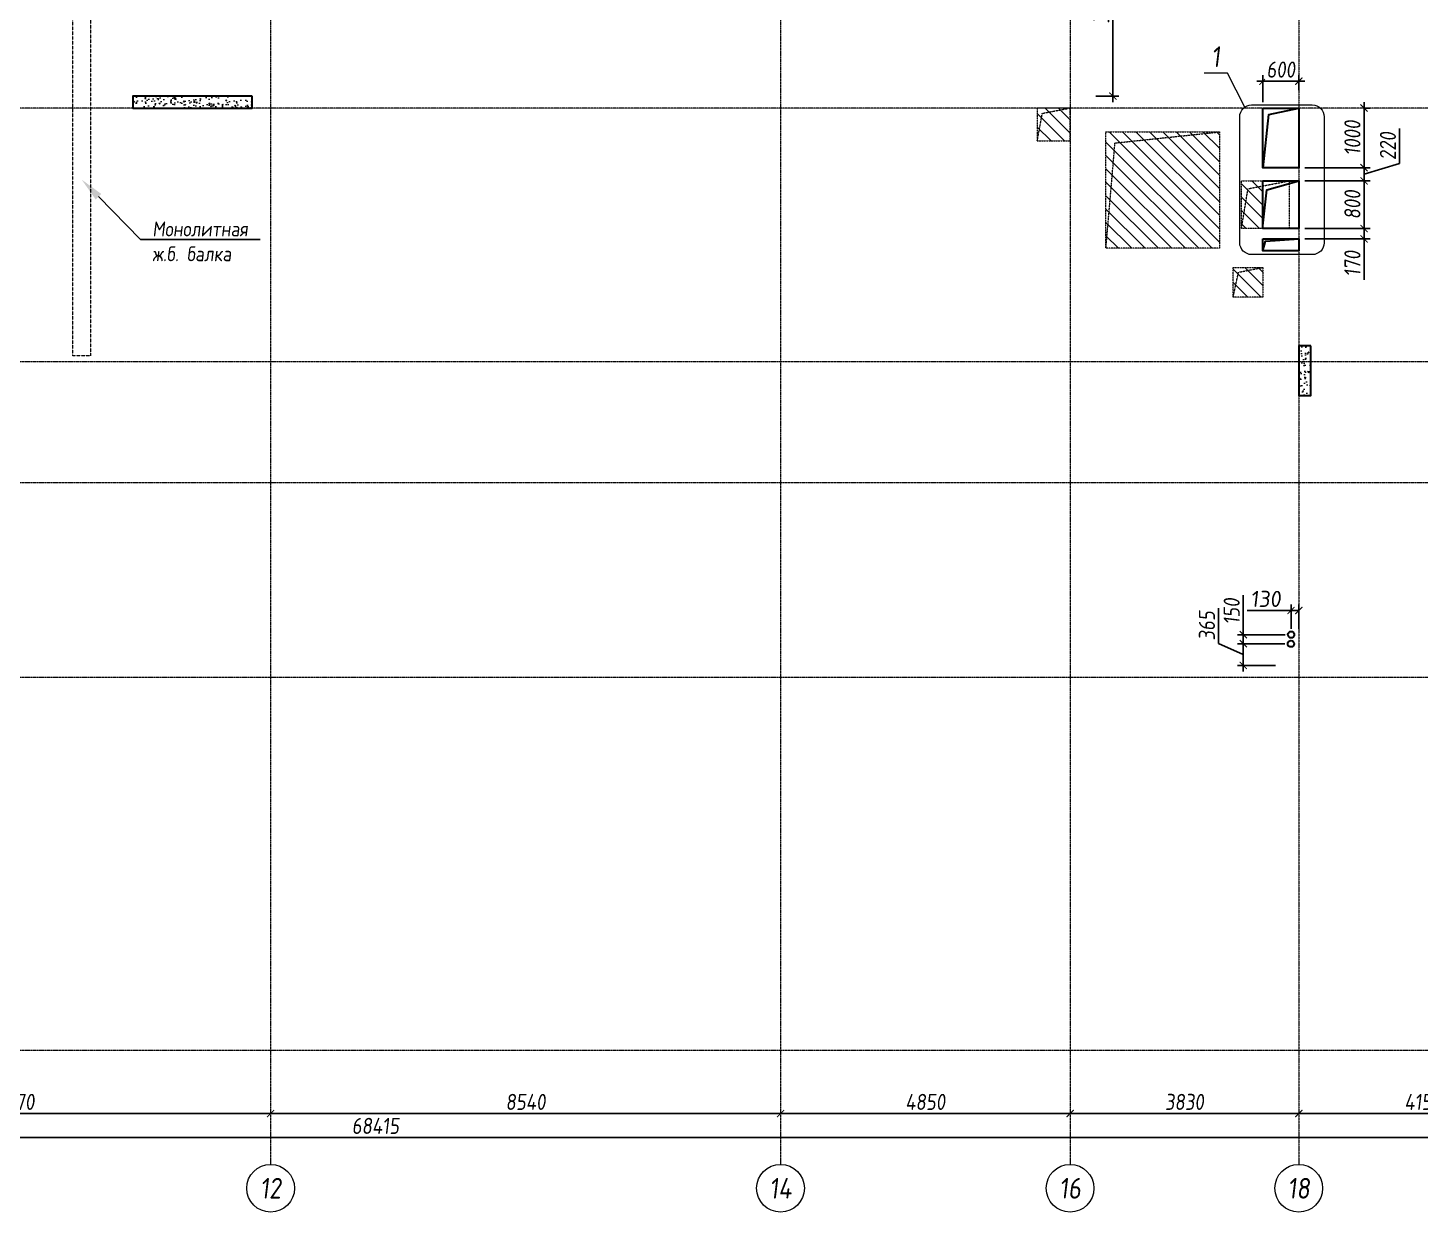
# Model space of a CAD drawing. Header units: millimetres. Extents: x -233751 to 529254, y -907864 to 285890.
# Drawn here: x 359633 to 382953, y 52494 to 72340 of the extents above; entities that cross this region are included whole.
import ezdxf
from ezdxf import colors
from ezdxf.entities.mleader import LeaderData, LeaderLine
from ezdxf.enums import TextEntityAlignment as Align
from ezdxf.math import Vec2, Vec3

# ---------------------------------------------------------------- set-up
doc = ezdxf.new("R2010")
doc.units = ezdxf.units.MM
doc.linetypes.add('ADSK_Штриховая_ш2 п1', pattern=[3, 2, -1])
doc.linetypes.add('осевая', pattern=[2, 1.25, -0.25, 0.25, -0.25])
doc.layers.get('0').update_dxf_attribs({"lineweight": 30})
doc.layers.get('Defpoints').update_dxf_attribs({"lineweight": 0})
doc.layers.add('АР_Закладка сущ.проема', color=7, linetype='Continuous', lineweight=30, true_color=0xc70000)
for name, color, linetype, lineweight in [('АР_Перегородки газоблок_Штрих', 165, 'Continuous', 5), ('КР_БалкиЖБ', 7, 'ADSK_Штриховая_ш2 п1', 5), ('КР_Новые отверстия', 5, 'Continuous', 30), ('КР_Оси', 7, 'Continuous', 5), ('КР_Основная', 7, 'Continuous', 30), ('КР_Размеры отверстия', 7, 'Continuous', 5), ('КР_Сущ отверстия', 6, 'Continuous', 15), ('КР_Тонкая', 250, 'Continuous', 0)]:
    doc.layers.add(name, color=color, linetype=linetype, lineweight=lineweight)
doc.styles.add('ISOCPEUR', font='isocpeur.ttf', dxfattribs={"width": 0.85, "oblique": 7})
doc.dimstyles.new('R_100', dxfattribs={"dimtxt": 270, "dimasz": 120, "dimexe": 100, "dimexo": 100, "dimgap": 60, "dimtad": 1, "dimdec": 0, "dimrnd": 5, "dimzin": 0, "dimdsep": 46, "dimtxsty": 'ISOCPEUR', "dimblk": 'ARCHTICK', "dimcen": 0, "dimdle": 100, "dimclrd": 256, "dimclre": 256, "dimclrt": 256, "dimadec": 0, "dimazin": 0, "dimtfac": 2, "dimtdec": 0, "dimtmove": 0, "dimatfit": 3, "dimfxl": 1, "dimtvp": 3, "dimtfill": 1, "dimtolj": 1, "dimtzin": 0, "dimarcsym": 0})
pattern_1 = [(50, (4e-07, 3e-08), (215.178055, -18.82564), [22.5, -247.5]), (355, (4e-07, 3e-08), (-41.6254, 225.65764), [18, -198]), (100.451444, (17.93, -1.57), (173.55265, 206.832), [19.12206, -210.34263]), (46.1842, (4e-07, 60), (320.1724, -49.65578), [33.75, -371.25]), (96.63564, (26.68, 55.86), (280.39858, 292.23558), [28.6831, -315.51413]), (351.18416, (4e-07, 60), (280.39858, 292.23558), [27, -297]), (21, (30, 45), (179.072116, -120.78567), [22.5, -247.5]), (326, (30, 45), (72.9946, 217.54501), [18, -198]), (71.451445, (44.92, 34.93), (252.06671, 96.75935), [19.12206, -210.34263]), (37.5, (4e-07, 3e-08), (3.647957, 99.868156), [0, -195.6, 0, -201, 0, -198.75]), (7.5, (4e-07, 3e-08), (78.92086, 118.323514), [0, -114.6, 0, -191.1, 0, -75.75]), (327.5, (-66.9, 3e-08), (160.146731, -6.766462), [0, -75, 0, -234, 0, -310.5]), (317.5, (-96.9, 3e-08), (174.95585, 30.031495), [0, -97.5, 0, -155.4, 0, -220.5])]

# ---------------------------------------------------------------- blocks, each defined once
blk = doc.blocks.new('*U2232')
at = {"color": 0, "linetype": 'ByBlock', "lineweight": -2, "ltscale": 10}
blk.add_line((0, 0), (-74924, 0), dxfattribs=at)
blk = doc.blocks.new('*U1875')
at = {"color": 0, "linetype": 'ByBlock', "lineweight": -2, "ltscale": 10}
blk.add_line((0, 0), (-74924, 0), dxfattribs=at)
blk = doc.blocks.new('*U1876')
at = {"color": 0, "linetype": 'ByBlock', "lineweight": -2, "ltscale": 10}
blk.add_line((0, 0), (-74924, 0), dxfattribs=at)
blk = doc.blocks.new('*U1877')
at = {"color": 0, "linetype": 'ByBlock', "lineweight": -2, "ltscale": 10}
blk.add_line((0, 0), (-74924, 0), dxfattribs=at)
blk = doc.blocks.new('*U1884')
at = {"color": 0, "linetype": 'ByBlock', "lineweight": -2, "ltscale": 10}
blk.add_line((0, 0), (-74924, 0), dxfattribs=at)
blk = doc.blocks.new('*U1891')
at = {"color": 0, "linetype": 'ByBlock', "lineweight": -2, "ltscale": 10}
blk.add_line((0, 0), (0, -34307), dxfattribs=at)
at = {"color": 0, "linetype": 'Continuous', "lineweight": -2}
blk.add_line((0, -34307), (0, -34407), dxfattribs=at)
blk.add_circle((0, -34807), 400, dxfattribs=at)
at = {"color": 0, "linetype": 'Continuous', "lineweight": -2, "style": 'ISOCPEUR', "oblique": 7, "width": 0.856383}
blk.add_text('12', height=347.4, dxfattribs=at).set_placement((0, -34807), align=Align.MIDDLE_CENTER)
blk = doc.blocks.new('*U1892')
at = {"color": 0, "linetype": 'ByBlock', "lineweight": -2, "ltscale": 10}
blk.add_line((0, 0), (0, -34307), dxfattribs=at)
at = {"color": 0, "linetype": 'Continuous', "lineweight": -2}
blk.add_line((0, -34307), (0, -34407), dxfattribs=at)
blk.add_circle((0, -34807), 400, dxfattribs=at)
at = {"color": 0, "linetype": 'Continuous', "lineweight": -2, "style": 'ISOCPEUR', "oblique": 7, "width": 0.856383}
blk.add_text('14', height=347.4, dxfattribs=at).set_placement((0, -34807), align=Align.MIDDLE_CENTER)
blk = doc.blocks.new('*U1893')
at = {"color": 0, "linetype": 'ByBlock', "lineweight": -2, "ltscale": 10}
blk.add_line((0, 0), (0, -34307), dxfattribs=at)
at = {"color": 0, "linetype": 'Continuous', "lineweight": -2}
blk.add_line((0, -34307), (0, -34407), dxfattribs=at)
blk.add_circle((0, -34807), 400, dxfattribs=at)
at = {"color": 0, "linetype": 'Continuous', "lineweight": -2, "style": 'ISOCPEUR', "oblique": 7, "width": 0.856383}
blk.add_text('16', height=347.4, dxfattribs=at).set_placement((0, -34807), align=Align.MIDDLE_CENTER)
blk = doc.blocks.new('*U1894')
at = {"color": 0, "linetype": 'ByBlock', "lineweight": -2, "ltscale": 10}
blk.add_line((0, 0), (0, -34307), dxfattribs=at)
at = {"color": 0, "linetype": 'Continuous', "lineweight": -2}
blk.add_line((0, -34307), (0, -34407), dxfattribs=at)
blk.add_circle((0, -34807), 400, dxfattribs=at)
at = {"color": 0, "linetype": 'Continuous', "lineweight": -2, "style": 'ISOCPEUR', "oblique": 7, "width": 0.856383}
blk.add_text('18', height=347.4, dxfattribs=at).set_placement((0, -34807), align=Align.MIDDLE_CENTER)
blk = doc.blocks.new('_ArchTick')
at = {"color": 0, "linetype": 'ByBlock', "const_width": 0.15}
blk.add_lwpolyline([(-0.5, -0.5), (0.5, 0.5)], dxfattribs=at)
blk = doc.blocks.new('*D20')
at = {"layer": 'Defpoints', "color": 0, "transparency": 16777216}
for p in [(329555, 53745), (397970, 53745), (397970, 53745)]:
    blk.add_point(p, dxfattribs=at)
at = {"layer": 'КР_Оси', "lineweight": -2, "transparency": 16777216}
blk.add_line((329455, 53745), (398070, 53745), dxfattribs=at)
at = {"layer": 'КР_Оси', "lineweight": -2, "transparency": 16777216, "xscale": 120, "yscale": 120, "zscale": 120, "rotation": 180}
blk.add_blockref('_ArchTick', (329555, 53745), dxfattribs=at)
at = {"layer": 'КР_Оси', "lineweight": -2, "transparency": 16777216, "xscale": 120, "yscale": 120, "zscale": 120}
blk.add_blockref('_ArchTick', (397970, 53745), dxfattribs=at)
at = {"layer": 'КР_Оси', "transparency": 16777216, "insert": (365456, 53940), "char_height": 270, "attachment_point": 5, "style": 'ISOCPEUR', "bg_fill": 3, "box_fill_scale": 1.1, "bg_fill_color": 256, "bg_fill_true_color": 13158600, "bg_fill_transparency": 0}
blk.add_mtext('\\A1;68415', dxfattribs=at)
blk = doc.blocks.new('*D23')
at = {"layer": 'Defpoints', "color": 0, "transparency": 16777216}
for p in [(380920, 54147), (380920, 54147), (385070, 54147)]:
    blk.add_point(p, dxfattribs=at)
at = {"layer": 'КР_Оси', "lineweight": -2, "transparency": 16777216}
blk.add_line((385170, 54147), (380820, 54147), dxfattribs=at)
at = {"layer": 'КР_Оси', "lineweight": -2, "transparency": 16777216, "xscale": 120, "yscale": 120, "zscale": 120, "rotation": 180}
blk.add_blockref('_ArchTick', (380920, 54147), dxfattribs=at)
at = {"layer": 'КР_Оси', "lineweight": -2, "transparency": 16777216, "xscale": 120, "yscale": 120, "zscale": 120}
blk.add_blockref('_ArchTick', (385070, 54147), dxfattribs=at)
at = {"layer": 'КР_Оси', "transparency": 16777216, "insert": (382995, 54342), "char_height": 270, "attachment_point": 5, "style": 'ISOCPEUR', "bg_fill": 3, "box_fill_scale": 1.1, "bg_fill_color": 256, "bg_fill_true_color": 13158600, "bg_fill_transparency": 0}
blk.add_mtext('\\A1;4150', dxfattribs=at)
blk = doc.blocks.new('*D24')
at = {"layer": 'Defpoints', "color": 0, "transparency": 16777216}
for p in [(377090, 54147), (377090, 54147), (380920, 54147)]:
    blk.add_point(p, dxfattribs=at)
at = {"layer": 'КР_Оси', "lineweight": -2, "transparency": 16777216}
blk.add_line((381020, 54147), (376990, 54147), dxfattribs=at)
at = {"layer": 'КР_Оси', "lineweight": -2, "transparency": 16777216, "xscale": 120, "yscale": 120, "zscale": 120, "rotation": 180}
blk.add_blockref('_ArchTick', (377090, 54147), dxfattribs=at)
at = {"layer": 'КР_Оси', "lineweight": -2, "transparency": 16777216, "xscale": 120, "yscale": 120, "zscale": 120}
blk.add_blockref('_ArchTick', (380920, 54147), dxfattribs=at)
at = {"layer": 'КР_Оси', "transparency": 16777216, "insert": (379005, 54342), "char_height": 270, "attachment_point": 5, "style": 'ISOCPEUR', "bg_fill": 3, "box_fill_scale": 1.1, "bg_fill_color": 256, "bg_fill_true_color": 13158600, "bg_fill_transparency": 0}
blk.add_mtext('\\A1;3830', dxfattribs=at)
blk = doc.blocks.new('*D25')
at = {"layer": 'Defpoints', "color": 0, "transparency": 16777216}
for p in [(372240, 54147), (372240, 54147), (377090, 54147)]:
    blk.add_point(p, dxfattribs=at)
at = {"layer": 'КР_Оси', "lineweight": -2, "transparency": 16777216}
blk.add_line((377190, 54147), (372140, 54147), dxfattribs=at)
at = {"layer": 'КР_Оси', "lineweight": -2, "transparency": 16777216, "xscale": 120, "yscale": 120, "zscale": 120, "rotation": 180}
blk.add_blockref('_ArchTick', (372240, 54147), dxfattribs=at)
at = {"layer": 'КР_Оси', "lineweight": -2, "transparency": 16777216, "xscale": 120, "yscale": 120, "zscale": 120}
blk.add_blockref('_ArchTick', (377090, 54147), dxfattribs=at)
at = {"layer": 'КР_Оси', "transparency": 16777216, "insert": (374665, 54342), "char_height": 270, "attachment_point": 5, "style": 'ISOCPEUR', "bg_fill": 3, "box_fill_scale": 1.1, "bg_fill_color": 256, "bg_fill_true_color": 13158600, "bg_fill_transparency": 0}
blk.add_mtext('\\A1;4850', dxfattribs=at)
blk = doc.blocks.new('*D26')
at = {"layer": 'Defpoints', "color": 0, "transparency": 16777216}
for p in [(363700, 54147), (363700, 54147), (372240, 54147)]:
    blk.add_point(p, dxfattribs=at)
at = {"layer": 'КР_Оси', "lineweight": -2, "transparency": 16777216}
blk.add_line((372340, 54147), (363600, 54147), dxfattribs=at)
at = {"layer": 'КР_Оси', "lineweight": -2, "transparency": 16777216, "xscale": 120, "yscale": 120, "zscale": 120, "rotation": 180}
blk.add_blockref('_ArchTick', (363700, 54147), dxfattribs=at)
at = {"layer": 'КР_Оси', "lineweight": -2, "transparency": 16777216, "xscale": 120, "yscale": 120, "zscale": 120}
blk.add_blockref('_ArchTick', (372240, 54147), dxfattribs=at)
at = {"layer": 'КР_Оси', "transparency": 16777216, "insert": (367970, 54342), "char_height": 270, "attachment_point": 5, "style": 'ISOCPEUR', "bg_fill": 3, "box_fill_scale": 1.1, "bg_fill_color": 256, "bg_fill_true_color": 13158600, "bg_fill_transparency": 0}
blk.add_mtext('\\A1;8540', dxfattribs=at)
blk = doc.blocks.new('*D27')
at = {"layer": 'Defpoints', "color": 0, "transparency": 16777216}
for p in [(355130, 54147), (355130, 54147), (363700, 54147)]:
    blk.add_point(p, dxfattribs=at)
at = {"layer": 'КР_Оси', "lineweight": -2, "transparency": 16777216}
blk.add_line((363800, 54147), (355030, 54147), dxfattribs=at)
at = {"layer": 'КР_Оси', "lineweight": -2, "transparency": 16777216, "xscale": 120, "yscale": 120, "zscale": 120, "rotation": 180}
blk.add_blockref('_ArchTick', (355130, 54147), dxfattribs=at)
at = {"layer": 'КР_Оси', "lineweight": -2, "transparency": 16777216, "xscale": 120, "yscale": 120, "zscale": 120}
blk.add_blockref('_ArchTick', (363700, 54147), dxfattribs=at)
at = {"layer": 'КР_Оси', "transparency": 16777216, "insert": (359415, 54342), "char_height": 270, "attachment_point": 5, "style": 'ISOCPEUR', "bg_fill": 3, "box_fill_scale": 1.1, "bg_fill_color": 256, "bg_fill_true_color": 13158600, "bg_fill_transparency": 0}
blk.add_mtext('\\A1;8570', dxfattribs=at)
blk = doc.blocks.new('*D33')
at = {"layer": 'Defpoints', "color": 0, "transparency": 16777216}
for p in [(380920, 69776), (380920, 68976), (382013, 68976)]:
    blk.add_point(p, dxfattribs=at)
at = {"layer": 'КР_Размеры отверстия', "lineweight": -2, "transparency": 16777216}
for p, q in [((381020, 69776), (382113, 69776)), ((382013, 69876), (382013, 68876)), ((381020, 68976), (382113, 68976))]:
    blk.add_line(p, q, dxfattribs=at)
at = {"layer": 'КР_Размеры отверстия', "lineweight": -2, "transparency": 16777216, "xscale": 120, "yscale": 120, "zscale": 120}
for p, rotation in [((382013, 69776), 90), ((382013, 68976), 270)]:
    blk.add_blockref('_ArchTick', p, dxfattribs=dict(at, rotation=rotation))
at = {"layer": 'КР_Размеры отверстия', "transparency": 16777216, "insert": (381818, 69376), "char_height": 270, "attachment_point": 5, "rotation": 90, "style": 'ISOCPEUR', "bg_fill": 3, "box_fill_scale": 1.1, "bg_fill_color": 256, "bg_fill_true_color": 13158600, "bg_fill_transparency": 0}
blk.add_mtext('\\A1;800', dxfattribs=at)
blk = doc.blocks.new('*D34')
at = {"layer": 'Defpoints', "color": 0, "transparency": 16777216}
for p in [(380920, 69996), (382013, 69996), (380920, 69776)]:
    blk.add_point(p, dxfattribs=at)
at = {"layer": 'КР_Размеры отверстия', "lineweight": -2, "transparency": 16777216}
for p, q in [((382608, 70064), (382608, 70653)), ((381020, 69996), (382113, 69996)), ((382013, 69676), (382013, 70096)), ((382013, 69886), (382608, 70064)), ((381020, 69776), (382113, 69776))]:
    blk.add_line(p, q, dxfattribs=at)
at = {"layer": 'КР_Размеры отверстия', "lineweight": -2, "transparency": 16777216, "xscale": 120, "yscale": 120, "zscale": 120}
for p, rotation in [((382013, 69996), 90), ((382013, 69776), 270)]:
    blk.add_blockref('_ArchTick', p, dxfattribs=dict(at, rotation=rotation))
at = {"layer": 'КР_Размеры отверстия', "transparency": 16777216, "insert": (382413, 70359), "char_height": 270, "attachment_point": 5, "rotation": 90, "style": 'ISOCPEUR', "bg_fill": 3, "box_fill_scale": 1.1, "bg_fill_color": 256, "bg_fill_true_color": 13158600, "bg_fill_transparency": 0}
blk.add_mtext('\\A1;220', dxfattribs=at)
blk = doc.blocks.new('*D35')
at = {"layer": 'Defpoints', "color": 0, "transparency": 16777216}
for p in [(381928, 70996), (382013, 70996), (380920, 69996)]:
    blk.add_point(p, dxfattribs=at)
at = {"layer": 'КР_Размеры отверстия', "lineweight": -2, "transparency": 16777216}
for p, q in [((382013, 69896), (382013, 71096)), ((382028, 70996), (382113, 70996)), ((381020, 69996), (382113, 69996))]:
    blk.add_line(p, q, dxfattribs=at)
at = {"layer": 'КР_Размеры отверстия', "lineweight": -2, "transparency": 16777216, "xscale": 120, "yscale": 120, "zscale": 120}
for p, rotation in [((382013, 70996), 90), ((382013, 69996), 270)]:
    blk.add_blockref('_ArchTick', p, dxfattribs=dict(at, rotation=rotation))
at = {"layer": 'КР_Размеры отверстия', "transparency": 16777216, "insert": (381818, 70496), "char_height": 270, "attachment_point": 5, "rotation": 90, "style": 'ISOCPEUR', "bg_fill": 3, "box_fill_scale": 1.1, "bg_fill_color": 256, "bg_fill_true_color": 13158600, "bg_fill_transparency": 0}
blk.add_mtext('\\A1;1000', dxfattribs=at)
blk = doc.blocks.new('*D36')
at = {"layer": 'Defpoints', "color": 0, "transparency": 16777216}
for p in [(380920, 68976), (380920, 68803), (382013, 68803)]:
    blk.add_point(p, dxfattribs=at)
at = {"layer": 'КР_Размеры отверстия', "lineweight": -2, "transparency": 16777216}
for p, q in [((382013, 69076), (382013, 68803)), ((381020, 68976), (382113, 68976)), ((381020, 68803), (382113, 68803)), ((382013, 68803), (382013, 68117))]:
    blk.add_line(p, q, dxfattribs=at)
at = {"layer": 'КР_Размеры отверстия', "lineweight": -2, "transparency": 16777216, "xscale": 120, "yscale": 120, "zscale": 120}
for p, rotation in [((382013, 68976), 90), ((382013, 68803), 270)]:
    blk.add_blockref('_ArchTick', p, dxfattribs=dict(at, rotation=rotation))
at = {"layer": 'КР_Размеры отверстия', "transparency": 16777216, "insert": (381818, 68389), "char_height": 270, "attachment_point": 5, "rotation": 90, "style": 'ISOCPEUR', "bg_fill": 3, "box_fill_scale": 1.1, "bg_fill_color": 256, "bg_fill_true_color": 13158600, "bg_fill_transparency": 0}
blk.add_mtext('\\A1;170', dxfattribs=at)
blk = doc.blocks.new('*D157')
at = {"layer": 'Defpoints', "color": 0, "transparency": 16777216}
for p in [(380790, 62171), (379991, 62020), (380789, 62020)]:
    blk.add_point(p, dxfattribs=at)
at = {"layer": 'КР_Размеры отверстия', "lineweight": -2, "transparency": 16777216}
for p, q in [((379991, 62171), (379991, 62835)), ((379991, 62020), (379991, 62271)), ((380690, 62171), (379891, 62171)), ((380689, 62020), (379891, 62020))]:
    blk.add_line(p, q, dxfattribs=at)
at = {"layer": 'КР_Размеры отверстия', "lineweight": -2, "transparency": 16777216, "xscale": 120, "yscale": 120, "zscale": 120}
for p, rotation in [((379991, 62171), 90), ((379991, 62020), 270)]:
    blk.add_blockref('_ArchTick', p, dxfattribs=dict(at, rotation=rotation))
at = {"layer": 'КР_Размеры отверстия', "transparency": 16777216, "insert": (379796, 62563), "char_height": 270, "attachment_point": 5, "rotation": 90, "style": 'ISOCPEUR', "bg_fill": 3, "box_fill_scale": 1.1, "bg_fill_color": 256, "bg_fill_true_color": 13158600, "bg_fill_transparency": 0}
blk.add_mtext('\\A1;150', dxfattribs=at)
blk = doc.blocks.new('*D158')
at = {"layer": 'Defpoints', "color": 0, "transparency": 16777216}
for p in [(380789, 62020), (379991, 61656), (380629, 61656)]:
    blk.add_point(p, dxfattribs=at)
at = {"layer": 'КР_Размеры отверстия', "lineweight": -2, "transparency": 16777216}
for p, q in [((379576, 62026), (379576, 62615)), ((379991, 62120), (379991, 61556)), ((379991, 61838), (379576, 62026)), ((380689, 62020), (379891, 62020)), ((380529, 61656), (379891, 61656))]:
    blk.add_line(p, q, dxfattribs=at)
at = {"layer": 'КР_Размеры отверстия', "lineweight": -2, "transparency": 16777216, "xscale": 120, "yscale": 120, "zscale": 120}
for p, rotation in [((379991, 62020), 90), ((379991, 61656), 270)]:
    blk.add_blockref('_ArchTick', p, dxfattribs=dict(at, rotation=rotation))
at = {"layer": 'КР_Размеры отверстия', "transparency": 16777216, "insert": (379381, 62321), "char_height": 270, "attachment_point": 5, "rotation": 90, "style": 'ISOCPEUR', "bg_fill": 3, "box_fill_scale": 1.1, "bg_fill_color": 256, "bg_fill_true_color": 13158600, "bg_fill_transparency": 0}
blk.add_mtext('\\A1;365', dxfattribs=at)
blk = doc.blocks.new('*D172')
at = {"layer": 'Defpoints', "color": 0, "transparency": 16777216}
for p in [(377090, 74265), (377420, 71196), (377806, 71196)]:
    blk.add_point(p, dxfattribs=at)
at = {"layer": 'КР_Размеры отверстия', "lineweight": -2, "transparency": 16777216}
for p, q in [((377190, 74265), (377906, 74265)), ((377806, 74365), (377806, 71096)), ((377520, 71196), (377906, 71196))]:
    blk.add_line(p, q, dxfattribs=at)
at = {"layer": 'КР_Размеры отверстия', "lineweight": -2, "transparency": 16777216, "xscale": 120, "yscale": 120, "zscale": 120}
for p, rotation in [((377806, 74265), 90), ((377806, 71196), 270)]:
    blk.add_blockref('_ArchTick', p, dxfattribs=dict(at, rotation=rotation))
at = {"layer": 'КР_Размеры отверстия', "transparency": 16777216, "insert": (377611, 72730), "char_height": 270, "attachment_point": 5, "rotation": 90, "style": 'ISOCPEUR', "bg_fill": 3, "box_fill_scale": 1.1, "bg_fill_color": 256, "bg_fill_true_color": 13158600, "bg_fill_transparency": 0}
blk.add_mtext('\\A1;3070', dxfattribs=at)
blk = doc.blocks.new('*D185')
at = {"layer": 'Defpoints', "color": 0, "transparency": 16777216}
for p in [(380920, 62576), (380790, 62171), (380920, 62171)]:
    blk.add_point(p, dxfattribs=at)
at = {"layer": 'КР_Размеры отверстия', "lineweight": -2, "transparency": 16777216}
for p, q in [((380790, 62576), (380058, 62576)), ((380920, 62576), (380690, 62576)), ((380790, 62271), (380790, 62676)), ((380920, 62271), (380920, 62676))]:
    blk.add_line(p, q, dxfattribs=at)
at = {"layer": 'КР_Размеры отверстия', "lineweight": -2, "transparency": 16777216, "xscale": 120, "yscale": 120, "zscale": 120, "rotation": 180}
blk.add_blockref('_ArchTick', (380790, 62576), dxfattribs=at)
at = {"layer": 'КР_Размеры отверстия', "lineweight": -2, "transparency": 16777216, "xscale": 120, "yscale": 120, "zscale": 120}
blk.add_blockref('_ArchTick', (380920, 62576), dxfattribs=at)
at = {"layer": 'КР_Размеры отверстия', "transparency": 16777216, "insert": (380364, 62771), "char_height": 270, "attachment_point": 5, "style": 'ISOCPEUR', "bg_fill": 3, "box_fill_scale": 1.1, "bg_fill_color": 256, "bg_fill_true_color": 13158600, "bg_fill_transparency": 0}
blk.add_mtext('\\A1;{\\W1;130}', dxfattribs=at)
blk = doc.blocks.new('*D242')
at = {"layer": 'Defpoints', "color": 0, "transparency": 16777216}
for p in [(380920, 71196), (380319, 70996)]:
    blk.add_point(p, dxfattribs=at)
at = {"layer": 'КР_Размеры отверстия', "lineweight": -2, "transparency": 16777216}
for p, q in [((380219, 71445), (381020, 71445)), ((380319, 71096), (380319, 71545)), ((380920, 71296), (380920, 71545))]:
    blk.add_line(p, q, dxfattribs=at)
at = {"layer": 'КР_Размеры отверстия', "lineweight": -2, "transparency": 16777216, "xscale": 120, "yscale": 120, "zscale": 120, "rotation": 180}
blk.add_blockref('_ArchTick', (380319, 71445), dxfattribs=at)
at = {"layer": 'КР_Размеры отверстия', "lineweight": -2, "transparency": 16777216, "xscale": 120, "yscale": 120, "zscale": 120}
blk.add_blockref('_ArchTick', (380920, 71445), dxfattribs=at)
at = {"layer": 'КР_Размеры отверстия', "transparency": 16777216, "insert": (380620, 71640), "char_height": 270, "attachment_point": 5, "style": 'ISOCPEUR', "bg_fill": 3, "box_fill_scale": 1.1, "bg_fill_color": 256, "bg_fill_true_color": 13158600, "bg_fill_transparency": 0}
blk.add_mtext('\\A1;600', dxfattribs=at)
at = {"layer": 'Defpoints', "color": 0, "transparency": 16777216}
blk.add_point((380920, 71445), dxfattribs=at)
blk = doc.blocks.new('*U1923')
at = {"color": 0, "linetype": 'Continuous', "lineweight": -2}
for p, q in [((-914, 1787), (-1306, 1787)), ((-623, 1217), (-914, 1787))]:
    blk.add_line(p, q, dxfattribs=at)
blk.add_lwpolyline([(-508, -1255, -0.404026), (-708, -1055), (-708, 1055, -0.404026), (-508, 1255), (508, 1255, -0.404026), (708, 1055), (708, -1055, -0.404026), (508, -1255)], format="xyb", close=True, dxfattribs=at)
at = {"color": 0, "linetype": 'Continuous', "lineweight": -2, "style": 'ISOCPEUR', "oblique": 7, "width": 0.856383}
blk.add_text('1', height=347, dxfattribs=at).set_placement((-1110, 2062), align=Align.MIDDLE_CENTER)

msp = doc.modelspace()

# ---------------------------------------------------------------- hatches: boundary and pattern name
at = {"layer": 'АР_Перегородки газоблок_Штрих', "ltscale": 100}
h = msp.add_hatch(dxfattribs=at)
h.set_pattern_fill('AR-CONC', color=256, scale=30)
h.set_pattern_definition(pattern_1)
h.paths.add_polyline_path([(361391.6, 71195.7), (361391.6, 70995.7), (363391.6, 70995.7), (363391.6, 71195.7)])
h = msp.add_hatch(dxfattribs=at)
h.set_pattern_fill('AR-CONC', color=256, scale=30)
h.set_pattern_definition(pattern_1)
h.paths.add_polyline_path([(380919.6, 67010.7), (380919.6, 66180.7), (381119.6, 66180.7), (381119.6, 67010.7)])
at = {"layer": 'КР_Сущ отверстия'}
h = msp.add_hatch(dxfattribs=at)
h.set_pattern_fill('ANSI31', scale=50, angle=90, style=0)
h.paths.add_polyline_path([(377089.6, 70995.7), (376539.6, 70995.7), (376539.6, 70445.7), (377089.6, 70445.7)])
h = msp.add_hatch(dxfattribs=at)
h.set_pattern_fill('ANSI31', scale=50, angle=90, style=0)
h.paths.add_polyline_path([(377689.6, 70595.7), (377689.6, 68645.7), (379589.6, 68645.7), (379589.6, 70595.7)])
h = msp.add_hatch(dxfattribs=at)
h.set_pattern_fill('ANSI31', scale=50, angle=90)
h.paths.add_polyline_path([(380319.5, 69775.7), (379959.6, 69775.7), (379959.6, 68975.7), (380319.5, 68975.7)])
h = msp.add_hatch(dxfattribs=at)
h.set_pattern_fill('ANSI31', scale=50, angle=90, style=0)
h.paths.add_polyline_path([(379819.6, 67825.7), (380319.6, 67825.7), (380319.6, 68325.7), (379819.6, 68325.7)])

# ---------------------------------------------------------------- linework, layer by layer
at = {"layer": 'АР_Закладка сущ.проема', "ltscale": 100}
for points in [[(363391.6, 71195.7), (361391.6, 71195.7), (361391.6, 70995.7), (363391.6, 70995.7)], [(381119.6, 67010.7), (380919.6, 67010.7), (380919.6, 66180.7), (381119.6, 66180.7)]]:
    msp.add_lwpolyline(points, close=True, dxfattribs=at)
at = {"layer": 'КР_БалкиЖБ', "ltscale": 2}
msp.add_lwpolyline([(360384.6, 66845.7), (360384.6, 74965.7), (360684.6, 74965.7), (360684.6, 66845.7)], close=True, dxfattribs=at)
at = {"layer": 'КР_Новые отверстия'}
for points in [[(380319.5, 70995.7), (380919.6, 70995.7), (380919.6, 69995.7), (380319.5, 69995.7)], [(380319.5, 69775.7), (380919.6, 69775.7), (380919.6, 68975.7), (380319.5, 68975.7)], [(380319.5, 68803.5), (380919.6, 68803.5), (380919.6, 68601.9), (380319.5, 68601.9)]]:
    msp.add_lwpolyline(points, close=True, dxfattribs=at)
for points in [[(380325, 69995.7), (380416.2, 70888.5), (380919.6, 70995.7)], [(380319.5, 69024.2), (380384.1, 69624.9), (380919.6, 69775.7)], [(380319.5, 68601.9), (380359.9, 68765.5), (380919.6, 68803.5)]]:
    msp.add_lwpolyline(points, dxfattribs=at)
for centre in [(380789.1, 62019.8), (380790.1, 62171.5)]:
    msp.add_circle(centre, 55, dxfattribs=at)
at = {"layer": 'КР_Сущ отверстия', "linetype": 'ADSK_Штриховая_ш2 п1'}
for points in [[(377089.6, 70995.7), (376539.6, 70995.7), (376539.6, 70445.7), (377089.6, 70445.7)], [(377689.6, 70595.7), (379589.6, 70595.7), (379589.6, 68645.7), (377689.6, 68645.7)], [(379959.6, 69775.7), (380759.6, 69775.7), (380759.6, 68975.7), (379959.6, 68975.7)], [(379819.6, 68325.7), (380319.6, 68325.7), (380319.6, 67825.7), (379819.6, 67825.7)]]:
    msp.add_lwpolyline(points, close=True, dxfattribs=at)
for points in [[(376539.6, 70445.7), (376624.8, 70907.5), (377089.6, 70995.7)], [(377689.6, 68645.7), (377842, 70410.3), (379589.6, 70595.7)], [(379959.6, 68975.7), (380069.1, 69643.9), (380759.6, 69775.7)], [(379819.6, 67825.7), (379910.1, 68244.3), (380319.6, 68325.7)]]:
    msp.add_lwpolyline(points, dxfattribs=at)

# ---------------------------------------------------------------- block references
at = {"layer": 'КР_Оси', "linetype": 'осевая'}
for name, p in [('*U1891', (363699.6, 87701.9)), ('*U1892', (372239.6, 87701.9)), ('*U1893', (377089.6, 87701.9)), ('*U1894', (380919.6, 87701.9)), ('*U1877', (400588, 70995.7)), ('*U1876', (400588, 66745.7)), ('*U1875', (400588, 64715.7)), ('*U2232', (400588, 61455.7)), ('*U1884', (400588, 55205.7))]:
    msp.add_blockref(name, p, dxfattribs=at)
at = {"layer": 'КР_Основная', "lineweight": 5}
msp.add_blockref('*U1923', (380638.5, 69794.2), dxfattribs=at)

# ---------------------------------------------------------------- leaders
at = {"layer": 'КР_Тонкая', "lineweight": 5}
ml = msp.add_multileader_mtext('Standard', dxfattribs=at)
ml.set_content('Монолитная\\Pж.б. балка', color=256, style='ISOCPEUR')
ml.set_leader_properties()
ml.build(insert=Vec2(0, 0))
ml.multileader.update_dxf_attribs({"has_dogleg": 0, "text_left_attachment_type": 6, "text_right_attachment_type": 6, "arrow_head_size": 400, "scale": 100})
ctx = ml.context
ctx.base_point, ctx.scale, ctx.char_height, ctx.arrow_head_size, ctx.landing_gap_size, ctx.plane_origin = Vec3(361518.9, 68795.4), 100, 250, 400, 200, Vec3(360534.6, 69796.7)
ctx.left_attachment, ctx.right_attachment = 6, 6
notes = []
notes.append((ctx, [(0, (1, 1, 0), (360718.9, 68795.4), (1, 0), 800, [(0, [(360534.6, 69796.7)], 0, [])])]))
ctx.mtext.insert, ctx.mtext.flow_direction = Vec3(361718.9, 69095.4), 5
for ctx, leaders in notes:
    for number, flags, end, landing, length, lines in leaders:
        leader = LeaderData()
        leader.index, (leader.has_last_leader_line, leader.has_dogleg_vector, leader.attachment_direction) = number, flags
        leader.last_leader_point, leader.dogleg_vector, leader.dogleg_length = Vec3(end), Vec3(landing), length
        for number, points, colour, breaks in lines:
            line = LeaderLine()
            line.index, line.vertices, line.color, line.breaks = number, Vec3.list(points), colors.encode_raw_color(colour), breaks
            leader.lines.append(line)
        ctx.leaders.append(leader)

# ---------------------------------------------------------------- next in the draw order: dimensions: what is measured, and where the dimension line sits
at = {"layer": 'КР_Оси'}
dim = msp.add_linear_dim(base=(397969.6, 53745), p1=(329554.6, 53745), p2=(397969.6, 53745), dimstyle='R_100', override={"dimpost": '\\X'}, dxfattribs=at)
dim.commit()
dim.dimension.update_dxf_attribs({"geometry": '*D20', "text_midpoint": (365455.9, 53745), "dimtype": 160})
at = {"layer": 'КР_Размеры отверстия'}
for base, p1, p2, picture, middle in [((377806.5, 71195.7), (377089.6, 74265.1), (377420.1, 71195.7), '*D172', (377611.5, 72730.4)), ((382012.9, 68975.7), (380919.6, 69775.7), (380919.6, 68975.7), '*D33', (381817.9, 69375.7))]:
    dim = msp.add_linear_dim(base=base, p1=p1, p2=p2, angle=90, dimstyle='R_100', override={"dimpost": '\\X'}, dxfattribs=at)
    dim.commit()
    dim.dimension.update_dxf_attribs({"geometry": picture, "text_midpoint": middle})
dim = msp.add_linear_dim(base=(379991.3, 62019.8), p1=(380790.1, 62171.5), p2=(380789.1, 62019.8), angle=90, dimstyle='R_100', override={"dimpost": '\\X'}, dxfattribs=at)
dim.commit()
dim.dimension.update_dxf_attribs({"geometry": '*D157', "text_midpoint": (379991.3, 62563.1), "dimtype": 160})

# ---------------------------------------------------------------- next in the draw order: dimensions: what is measured, and where the dimension line sits
at = {"layer": 'КР_Оси'}
dim = msp.add_linear_dim(base=(380919.6, 54147.1), p1=(385069.6, 54147.1), p2=(380919.6, 54147.1), dimstyle='R_100', override={"dimpost": '\\X', "dimtmove": 1}, dxfattribs=at)
dim.commit()
dim.dimension.update_dxf_attribs({"geometry": '*D23', "text_midpoint": (382994.6, 54342.1)})
at = {"layer": 'КР_Размеры отверстия'}
dim = msp.add_linear_dim(base=(382012.9, 69995.7), p1=(380919.6, 69775.7), p2=(380919.6, 69995.7), angle=90, dimstyle='R_100', override={"dimpost": '\\X', "dimtmove": 1}, dxfattribs=at)
dim.commit()
dim.dimension.update_dxf_attribs({"geometry": '*D34', "text_midpoint": (382412.9, 70124.2)})
for base, p1, p2, override, picture, middle in [((382012.9, 68803.5), (380919.6, 68975.7), (380919.6, 68803.5), {"dimpost": '\\X'}, '*D36', (382012.9, 68388.9)), ((379991.3, 61655.7), (380789.1, 62019.8), (380629, 61655.7), {"dimpost": '\\X', "dimtmove": 1}, '*D158', (379576, 62086))]:
    dim = msp.add_linear_dim(base=base, p1=p1, p2=p2, angle=90, dimstyle='R_100', override=override, dxfattribs=at)
    dim.commit()
    dim.dimension.update_dxf_attribs({"geometry": picture, "text_midpoint": middle, "dimtype": 160})

# ---------------------------------------------------------------- next in the draw order: dimensions: what is measured, and where the dimension line sits
at = {"layer": 'КР_Оси'}
dim = msp.add_linear_dim(base=(377089.6, 54147.1), p1=(380919.6, 54147.1), p2=(377089.6, 54147.1), dimstyle='R_100', override={"dimpost": '\\X', "dimtmove": 1}, dxfattribs=at)
dim.commit()
dim.dimension.update_dxf_attribs({"geometry": '*D24', "text_midpoint": (379004.6, 54342.1)})
at = {"layer": 'КР_Размеры отверстия'}
dim = msp.add_linear_dim(base=(382012.9, 70995.7), p1=(380919.6, 69995.7), p2=(381928.4, 70995.7), angle=90, dimstyle='R_100', override={"dimpost": '\\X', "dimtmove": 1}, dxfattribs=at)
dim.commit()
dim.dimension.update_dxf_attribs({"geometry": '*D35', "text_midpoint": (381817.9, 70495.7)})
dim = msp.add_linear_dim(base=(380919.6145, 62575.921), p1=(380790.1136, 62171.4742), p2=(380919.6145, 62171.4742), text='{\\W1;<>}', dimstyle='R_100', override={"dimpost": '\\X'}, dxfattribs=at)
dim.commit()
dim.dimension.update_dxf_attribs({"geometry": '*D185', "text_midpoint": (380364.0377, 62575.921), "dimtype": 160})

# ---------------------------------------------------------------- next in the draw order: dimensions: what is measured, and where the dimension line sits
at = {"layer": 'КР_Оси'}
dim = msp.add_linear_dim(base=(372239.6, 54147.1), p1=(377089.6, 54147.1), p2=(372239.6, 54147.1), dimstyle='R_100', override={"dimpost": '\\X', "dimtmove": 1}, dxfattribs=at)
dim.commit()
dim.dimension.update_dxf_attribs({"geometry": '*D25', "text_midpoint": (374664.6, 54342.1)})
at = {"layer": 'КР_Размеры отверстия'}
dim = msp.add_linear_dim(base=(380919.6, 71444.5), p1=(380319.5, 70995.7), p2=(380919.6, 71195.7), dimstyle='R_100', override={"dimpost": '\\X'}, dxfattribs=at)
dim.commit()
dim.dimension.update_dxf_attribs({"geometry": '*D242', "text_midpoint": (380619.5, 71639.5)})

# ---------------------------------------------------------------- next in the draw order: dimensions: what is measured, and where the dimension line sits
at = {"layer": 'КР_Оси'}
dim = msp.add_linear_dim(base=(363699.6, 54147.1), p1=(372239.6, 54147.1), p2=(363699.6, 54147.1), dimstyle='R_100', override={"dimpost": '\\X', "dimtmove": 1}, dxfattribs=at)
dim.commit()
dim.dimension.update_dxf_attribs({"geometry": '*D26', "text_midpoint": (367969.6, 54342.1)})

# ---------------------------------------------------------------- next in the draw order: dimensions: what is measured, and where the dimension line sits
dim = msp.add_linear_dim(base=(355129.6, 54147.1), p1=(363699.6, 54147.1), p2=(355129.6, 54147.1), dimstyle='R_100', override={"dimpost": '\\X', "dimtmove": 1}, dxfattribs=at)
dim.commit()
dim.dimension.update_dxf_attribs({"geometry": '*D27', "text_midpoint": (359414.6, 54342.1)})

doc.saveas('drawing.dxf')
